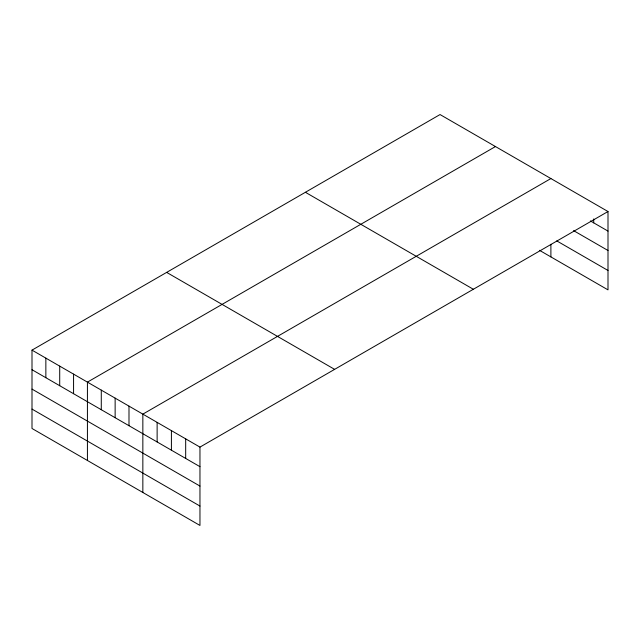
<?xml version="1.0" encoding="UTF-8"?>
<svg xmlns="http://www.w3.org/2000/svg" width="640" height="640" viewBox="0 0 640 640"><rect width="100%" height="100%" fill="white"/><g stroke="black" fill="none" stroke-linecap="round" stroke-linejoin="round"><path stroke-width="0.96" d="M608 211.52L199.96 447.104L199.96 525.448L32 428.48L32 350.128L440.04 114.552L608 211.52L608 289.872L539.48 250.312M495.472 146.552L87.424 382.128L87.424 460.48M550.896 178.552L142.848 414.128L142.848 492.48M590.368 220.92L608 231.096M573.568 230.616L608 250.496M556.776 240.896L608 270.472M305.392 192.288L473.344 289.264M166.656 272.392L334.608 369.36M32 350.128L199.96 447.104M32 369.712L199.96 466.68M32 389.104L199.96 486.072M32 409.088L199.96 506.056M593.72 218.944L593.72 222.856M550.896 244.296L550.896 256.896M185.68 438.856L185.68 458.44M171.408 430.616L171.408 450.192M157.128 422.376L157.128 441.952M128.992 406.128L128.992 425.712M115.136 398.128L115.136 417.712M101.28 390.128L101.28 409.712M73.568 374.128L73.568 393.712M59.712 366.128L59.712 385.712M45.856 358.128L45.856 377.712"/></g></svg>
